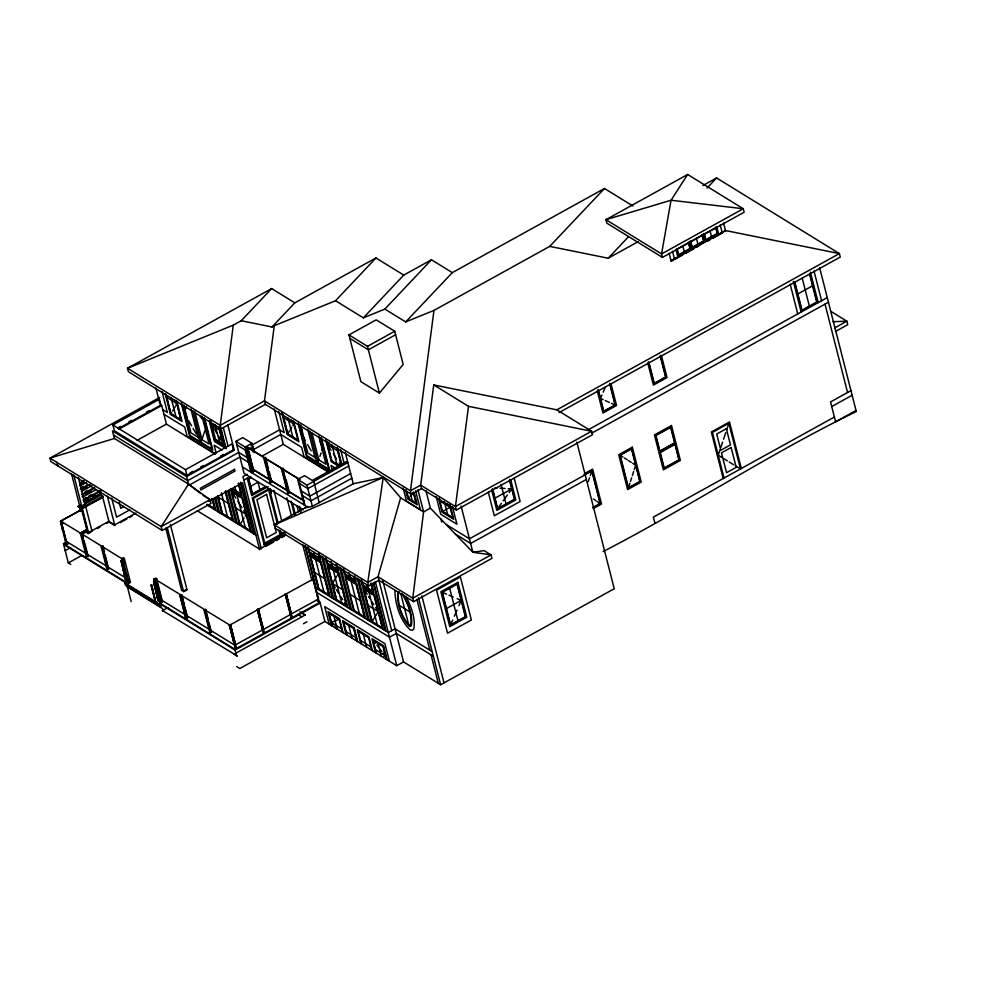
<?xml version="1.0" encoding="UTF-8"?>
<svg xmlns="http://www.w3.org/2000/svg" width="1000" height="1000" viewBox="0 0 1000 1000"><rect width="100%" height="100%" fill="white"/><g stroke="black" fill="none" stroke-linecap="round" stroke-linejoin="round"><path stroke-width="1.5" d="M62.538 530.4L60.5 521.112L66.075 544.4L67.787 544.087M61.9 520.975L60.5 521.225M66.075 544.4L67.787 543.962M632.95 206.038L604.462 188.487L452.312 272.625L431.463 259.775L403.75 275.1L375.95 257.975L294.812 302.85L271.65 288.575L241.238 320.737L233.287 325.138L220.225 425.35L226.062 448.587L214.475 441.45L209.288 421.112M375.95 257.975L335.525 300.738L274.275 325.712L264.475 400.875L265.363 404.363L411.35 494.275L421.562 488.625L456.325 510.037L592.487 434.738L591.6 431.25L556.838 409.837L433.738 384.925L420.675 485.138L421.562 488.625M604.462 188.487L549.725 246.388L433.975 310.4L410.462 490.788L411.35 494.275M433.738 384.925L468.5 406.325L455.438 506.55L456.325 510.037M397.875 591.788C396.625 603.775 401.213 617.025 409.075 626.112L410.412 626.45L411.375 625.562C413.025 615.1 408.35 604.513 403.675 595.35M304.962 507.912L312.238 506.438L353.237 483.762L383.212 477.475L400.625 497.8L378 576.775L391.7 630.662M590.312 475.55L591.788 470.925L584.225 475.112M628.45 487.8L620.15 455.238L631.5 448.963L639.8 481.525L628.45 487.8L629.913 483.212M630.513 481.325L631.663 477.725M632.35 475.575L633.612 471.637M634.237 469.663L635.65 465.238L632.612 463.275M588.275 481.675L589.575 477.75M720.013 449.837L718.225 455.238L721.988 457.55M720.837 447.388L722.575 442.15M723.55 439.225L725.738 432.688M726.65 429.913L728.863 423.312L712.4 432.413L724.038 478.05M185.025 410.863L184.275 413.062L186.637 417.163M185.688 408.913L186.6 406.225M197.675 436.438L200.987 442.225L202.037 439.125M202.438 437.975L203.575 434.637M203.888 433.688L204.913 430.675M205.575 428.738L206.287 426.613L204.025 422.663M302.3 429.888L301.137 433.3L305.238 440.462M314.188 456.075L317.85 462.463L318.988 459.125M319.887 456.463L321.075 452.962M321.987 450.288L323.15 446.863L319.762 440.925M601.938 395.05L600.5 398.45L603.112 399.613M603.15 392.188L605.4 386.9M450.6 624.85L465.35 616.688L457.05 584.138L442.3 592.288L450.6 624.85L452.675 620.05M454.35 616.188L457 610.087M458.913 605.688L461.2 600.413L457.113 598.663M213.525 427.65L212.125 425.312L212.638 424.137M175.95 405.4L176.812 403.562L174.587 400.037M229.412 625.638L230.212 624.575L236.112 647.688L235.525 648.713L229.412 625.638L230.212 624.575M235.3 648.75L235.888 647.725L230 624.612M297.825 440.075L287.775 433.9L289.587 430.788M290.375 429.45L291.762 427.075M292.825 425.25L293.675 423.8L291.45 420.275M327.663 444.738L329.05 442.362M335.262 587.9L332.463 583.462L333.625 581.475M334.062 580.725L335 579.15M335.925 577.6L336.65 576.35M337.312 575.25L338.312 573.538M242.15 521.188L240.175 524.438L250.387 530.725L242.087 498.162L231.875 491.875L235.912 498.237M242.825 520.075L244.075 518M245.212 516.138L246.238 514.438L243.8 510.625M372.163 621.638L363.862 589.075L374.075 595.363L382.375 627.925L372.163 621.638L373.562 619.312M374.15 618.35L374.888 617.137M375.737 615.737L376.525 614.438M377.125 613.462L378.225 611.65L375.613 607.537M172.488 411.075L173.438 409.525M174.163 408.338L175.263 406.538M176.838 401.125L182.025 421.475L170.438 414.338L171.525 412.65M687.65 174.488L671.05 200.25L661.562 253.925L662.45 257.413L744.15 212.225L743.263 208.738L687.65 174.488L605.95 219.675L606.838 223.162L662.45 257.413M125.787 580.837L121.163 560.788L125.787 580.837L126.425 580.487L121.163 560.788M151.675 584.8L156.175 604.35L151.387 584.612M158.1 600.837L153.613 581.325L158.1 600.837L158.75 600.487L153.8 581.425M126.075 581.013L121.45 560.975M492.725 489.162L497.675 508.6L501.438 503.325M503.2 500.863L507.325 495.075M509.2 492.45L511.75 488.888L508.237 488.663M379.412 393.088L403.175 364.412L394.725 331.262L376.188 319.85L348.95 334.9L360.875 381.662L379.412 393.088L367.488 346.325L348.95 334.9M412.663 493.6L413.45 492.675L416.125 503.137L408.4 498.387L409.275 497.362M410.213 496.337L411.675 494.637M241.238 320.737L272.013 326.975L294.812 302.85M335.525 300.738L363.338 317.863L403.75 275.1M363.338 317.863L384.85 309.088L431.463 259.775M384.85 309.088L405.7 321.925L452.312 272.625M549.725 246.388L608.188 258.225L628.337 236.912M707.025 188.05L716.575 177.95L839.375 253.588L840.275 257.075L559.087 412.575M399.3 591.862L398.462 592.638C397.3 603.987 401.587 616.475 408.837 625.212L410.788 624.712C412.188 613.787 407.575 602.475 401.763 593.375M444.375 510.487L442.625 511.512L452.675 517.688M445.3 509.963L447.337 508.775M448.25 508.237L450 507.225L446.987 503.275M725.362 230.512L671.038 260.788L725.675 230.575M271.65 288.575L127.537 368.263L128.425 371.75L221.112 428.837L265.363 404.363M272.013 326.975L274.275 325.712M159.662 397.463L50 458.113L50.888 461.6L162.2 530.462L211 503.475L210.012 499.637L188.562 484.137L114.4 438.475L112.475 430.913L186.625 476.587L188.85 485.3L239.913 457.062L248.412 462.3M112.9 424.95L185.512 469.663L232.037 443.938L233.512 449.75L186.988 475.487L114.388 430.763L112.9 424.95L159.425 399.225L160.912 405.037L118.375 428.562M117.925 427.9L120.65 426.4M128.825 421.875L131.537 420.375M146.525 412.088L149.25 410.588M118.963 429.137L161.688 405.513L166.425 424.113L215.113 454.1M137.05 440.363L166.425 424.113M80.15 482.762L84.075 480.588M83.438 481.725L79.513 483.9L80.037 485.938L86.575 482.312M81.975 484.075L84.6 482.625M80.875 487.875L83.5 486.425M88.1 484.663L80.25 489.012L80.925 489.425L90.087 484.363M82.075 490.325L87.312 487.425M81.438 491.463L91.912 485.662M84.913 491.95L87.525 490.5M81.65 494.538L94.75 487.287M82.325 494.95L94.113 488.438M86.1 494.4L91.337 491.5M95.938 489.738L82.85 496.987L82.175 496.562M83.7 498.913L86.312 497.463M88.938 496.025L91.55 494.575M83.062 500.05L100.087 490.637M99.45 491.788L83.737 500.475L84.262 502.512L101.275 493.088L100.763 491.062M84.887 501.362L88.812 499.2M92.75 497.025L95.363 495.575M84.9 502.537L99.725 494.338L102.812 496.25L103.038 497.113L81.475 509.038L78.162 506.262L80.862 504.775M367.488 346.325L394.725 331.262M78.537 506.45L79.675 505.825L81.988 507.25L73.787 475.087M78.388 507.137L81.088 505.65M78.775 507.375L83.238 505.25M84.188 504.487L101.213 495.075M80.85 507.875L85.388 505.363L84.462 504.688M78.162 506.262L81.25 508.162L102.812 496.25L99.725 494.338L99.95 495.213L100.1 494.525M81.088 508.8L103.038 497.113M395.613 334.75L368.375 349.812L349.837 338.387M61.137 521.337L66.25 541.4L61.137 521.337L81.263 533.6L86.375 553.663L66.25 541.4M303.225 509.787L244.062 473.35L235.912 441.375L242.725 437.6L251.988 443.312L254.387 452.7M702.95 185.487L716.575 177.95M80.037 533.3L86.762 529.587M80.113 533.35L86.838 529.637M190.025 472.9L192.7 471.425M200.7 467L203.375 465.525M220.725 455.925L223.4 454.45M70.812 564.425L68.325 562.9L63.438 543.713L67.362 541.538M80.463 534.3L85.712 531.4L88.025 532.825L108.875 521.3L114.663 524.862L135.95 513.088M66.237 542.987L63.625 544.438L126.3 583.05L125.175 583.675L159.787 604.987L160.925 604.362L235.1 650.05L320.2 602.987L316.925 600.363L320.012 602.263L324.9 621.45L396.737 665.688L403.55 661.925L440.625 684.75L614.225 588.75L576.838 442.05M83.275 533.575L85.887 532.125L88.212 533.55L90.9 532.062M186.625 476.587L234.288 450.225L227.763 424.637M129.825 509.85L116.587 517.163L111.713 498.05M97.275 528.538L99.9 527.087M106.438 523.475L109.062 522.025L114.85 525.588L107.375 496.25M235.912 441.375L245.188 447.075L251.988 443.312M250.987 445.637L279.575 429.825L284.212 432.675L278.9 411.85M65.213 550.688L70.625 547.7M247.213 449.938L246.075 450.562L236.8 444.862M249.475 448.688L252.875 446.8M120.175 522.65L126.825 518.975M129.488 517.5L132.15 516.025M253.538 449.538L280.763 434.475L301.625 447.325L303.988 456.625L328.237 471.562M608.188 258.225L638.15 241.663M68.325 562.9L81.85 555.425M261.5 456.413L283.288 444.363L329.137 472.6M106.9 566.438L101.9 546.312L81.988 534.05L87.1 554.1M101.3 547L102.975 546.213L101.3 547L107 569.388L108.562 568.525M264.262 457.825L269.9 479.913L252.812 469.387L247.175 447.3L264.475 457.7L247.4 447.188L253.025 469.275L270.113 479.8M266.325 460.438L265.6 457.562L263.85 458.4L270.188 482.887L271.825 481.987L271.087 479.113M264.962 458.25L282.137 468.575L264.962 458.25L270.6 480.35L287.55 490.788L281.925 468.7M247.037 474.35L242.95 476.613L261.363 548.85M243.85 480.1L249.975 476.712M250.875 477.212L248.325 478.625L252.325 494.312L266.363 486.55M251.137 477.4L248.675 478.75L252.537 493.875L266.05 486.388M208.962 501.375L242.587 482.788L259.662 549.788M250.6 486.312L257.975 482.238L259.988 490.075M281.5 469.263L283.25 468.438L281.5 469.263L287.85 493.762L289.475 492.863L286.175 479.925M304.025 500.938L288.25 491.225L282.625 469.125L299.913 479.538M130.5 582.65L124.312 558.375L123.263 557.725L121.7 558.587L127.975 582.913L128.95 583.513L122.762 559.237L102.625 546.763L107.737 566.812M122.762 559.237L124.312 558.375M270.6 480.35L287.762 490.675M673.462 260.087L671.175 261.363L669.1 253.238M682.788 254.938L674.613 259.462L672.537 251.337M685.512 253.438L693.675 248.912M696.4 247.413L699.125 245.9M707.288 241.388L710.013 239.875M712.738 238.375L722.275 233.1L720.2 224.975M268.038 486.625L251.688 495.662L247.25 478.212M297.7 479.425L304.513 475.662L312.238 480.425L346.275 461.6L347.825 462.55L306.975 485.138L297.7 479.425L304.225 505.012M299.725 482.287L298.6 482.912L307.863 488.625L348.713 466.037M288.25 491.225L302.925 500M124.987 582.95L159.6 604.263L160.738 603.638L161.325 605.962L160.188 606.587L125.575 585.275L124.987 582.95L126.125 582.325L126.3 583.05M127.8 582.188L129.35 581.325L130.325 581.925L128.763 582.788L127.7 582.137M125.575 585.275L126.713 584.65M160.175 602.75L154.1 578.913L155.662 578.05L156.625 578.638L162.512 601.75L160.95 602.612L159.987 602.025M156.625 578.638L155.062 579.5L154.1 578.913M350.637 473.587L309.788 496.188L301.3 490.95M351.825 478.237L310.975 500.838L302.475 495.6M425.887 490.513L430.375 508.162L472.875 552.263L484.1 550.6L491.05 554.875L491.95 558.362L413.65 601.663L378.888 580.262L368.675 585.913L367.788 582.425L274.325 524.862L307.688 506.413M281.788 533.737L284.35 532.325M264.137 544.487L285.087 532.913M284.862 534.362L264.438 545.65L252.288 497.987L269.312 488.575L278.175 523.375M285.688 534.562L259.475 549.062L197.25 510.737M184.775 591.2L187.05 589.95M265.45 546.587L273.625 542.075M276.35 540.562L279.062 539.062M281.788 537.55L284.513 536.05M180.588 594.775L185.588 614.9L161.513 600.075L156.4 580.013L180.588 594.775L185.7 614.837M185.087 608.1L187.55 617.788L185.987 618.65L179.988 595.462L181.663 594.675L184.325 605.125M209.812 629.688L186.312 615.337L181.312 595.225L186.425 615.275M162.537 610.625L167.987 607.625M556.838 409.837L839.375 253.588L725.05 230.45M187.55 617.788L185.875 618.575L179.988 595.462M204.587 609.688L209.7 629.738M204.088 610.312L205.775 609.525L204.088 610.312L209.913 632.775L211.475 631.9L209.913 632.775M797.837 293.962L812.588 285.8M609.738 383.9L615.1 404.963L603.763 411.238L598.325 389.925M430.375 508.162L423.575 511.925L412.762 598.175L413.65 601.663M205.425 610.075L210.425 630.188L234.488 645.013L229.488 624.9L235.525 648.713M257.438 609.438L258.412 609.837L257.438 609.438L263.325 632.55L264.125 633.038L258.375 609.3L285.225 594.45L290.413 614.55L263.562 629.4L258.45 609.35M285.35 594L286.325 594.4L292.038 617.6L291.238 617.112L285.35 594L286.137 594.5L292.038 617.6M230.463 624.738L257.387 609.938L262.5 629.987L235.575 644.788L230.463 624.738L235.65 644.837M286.288 593.862L313.087 579.125L318.2 599.188L291.4 613.913L286.363 593.913M587.875 429.975L827.25 297.6M591.613 433.212L828.438 302.25M495.012 498.137L511.75 488.888M291.238 617.112L292.213 617.5M160.738 603.638L234.913 649.325L320.012 602.263M233.6 654.4L305.125 615.013L299.862 611.763M497.675 508.6L514.412 499.35L509.462 479.913M126.7 586.512L162.475 608.55L163.062 610.875L162.3 610.4L237.262 655.987L234.163 654.087M834.587 327.975L846.85 321.2L847.738 324.688L835.475 331.463M303.463 623.725L306.863 621.838M584.45 473.65L592.625 469.137L601.512 504.025L593.35 508.537M584.05 474.875L592 470.475L600.438 503.612L593.825 507.275M585.188 474.8L469.45 538.8L445.988 524.35M324.9 621.45L239.8 668.512L236.713 666.6M586.375 479.45L470.637 543.462L455.275 534M659.65 451.475L674.963 443M659.875 452.35L675.188 443.875M592.513 507.663L600.087 503.488L591.788 470.925M446.45 608.575L461.2 600.413M850.962 390.613L830.537 401.912L835.6 421.788L856.025 410.5M831.725 406.562L852.15 395.262M834.388 417.025L653.325 517.15L654.912 522.913M603.075 551.575C688.875 507.362 769.425 453.688 856.287 411.538L819.663 267.825M274.325 524.862L383.212 477.475L367.788 582.425L378 576.775L412.762 598.175L491.05 554.875L472.875 552.263L461.1 506.062M333.175 624.75L331.35 622.475L332.475 622M333.237 621.675L334.55 621.125M335.588 620.688L336.587 620.262M384.05 656.363L385.425 655.775L383.188 652.987M233.287 325.138L127.537 368.263L220.225 425.35L264.475 400.875L410.462 490.788L420.675 485.138L455.438 506.55L591.6 431.25L468.5 406.325M405.7 321.925L433.975 310.4M337.438 619.9L339.025 619.362L328.988 613.175L332.238 625.962M114.4 438.475L50 458.113L161.225 526.625L162.2 530.462M832.987 321.7L846.85 321.2L830.9 311.375M494.8 487.825L497.25 487.975M499.963 488.15L505.15 488.475M442.3 592.288L446.625 594.15M448.988 595.163L453.2 596.975M605.3 400.588L609.35 402.4M611.462 403.338L615.1 404.963M723.7 458.6L727.35 460.85M729.212 462L733.55 464.675M735.238 465.712L740.487 468.95L728.863 423.312M439.963 501.037L450.2 507.35M283.625 417.612L293.675 423.8M327.463 444.613L337.7 450.913M400.625 497.8L423.575 511.925L417.95 489.862M339.338 465.65L331.8 461.012L326.9 441.775M339.513 466L331.688 461.188L326.7 441.6M339.05 466.463L331.325 461.7L325.775 439.9M336.125 468.575L330.975 465.4L332.325 470.712M265.6 457.562L268.4 468.988M166.775 397.375L177 403.675L180.963 419.837L170.925 413.65L166.025 394.425M212.125 425.312L219.7 429.975L223.15 444.137L215.763 439.588M282.625 469.125L299.7 479.65M247.225 457.65L238.725 452.413L187.662 480.65L113.513 434.988M160.138 404.562L161.688 405.513M232.738 449.275L234.288 450.225M162.725 409.588L167.35 412.438L162.037 391.6M163.9 414.237L184.762 427.075L187.125 436.375L215.2 453.675M221.938 449.975L214.112 445.15L216.137 453.125M271.825 481.987L270.238 476.163M242.438 466.95L307.938 507.287M232.125 488.587L241.05 494.1L238.363 483.512M232.05 488.787L241.325 494.5L238.412 483.088M230.362 488.488L242.125 495.737L239.163 484.1M275.225 528.35L368.675 585.913M399.412 605.462L409.837 611.888M345.062 574.062L355.1 580.25L354.325 577.225M228.3 503.4L218.263 497.212L222.413 513.488L232.45 519.675L225.287 491.562M236.025 508.15L246.238 514.438M346.1 578.138L356.138 584.325L364.438 616.875L354.4 610.688M203.062 495.35L210.012 499.637L161.225 526.625L188.562 484.137L200.613 493.462M209.65 505.625L214.662 508.713L212.025 498.363M207.113 504.312L214.938 509.125L212.25 498.587M206.725 504.812L255.925 535.112M314.713 572.537L324.738 578.7M332.463 583.462L342.5 589.637M350.25 594.412L360.288 600.6M368.013 605.35L378.225 611.65M432.175 651.612L395.1 628.787L388.288 632.55L315.688 587.837M313.087 579.125L318.125 599.138M433.363 656.275L396.287 633.438L389.475 637.2L316.875 592.487M346.65 605.925L336.6 599.738L328.312 567.175L338.35 573.362L346.65 605.925L344.513 602.525M358.338 631.25L368.375 637.438M376.275 653.075L373.013 640.288L383.05 646.475L386.312 659.262M331.35 622.475L341.4 628.663M346.025 631.512L356.075 637.7M360.7 640.55L370.75 646.737M375.375 649.587L385.425 655.775M301.137 612.438L305.125 615.013M100.6 492.675L101.275 493.088M297.738 614.312L301.688 616.75M84.25 504.712L85.412 505.425M264.3 632.938L263.5 632.45L257.613 609.338M181.525 589.913L183.45 591.1L186.863 589.225L170.35 524.45M181.663 594.675L187.438 617.712M181.2 595.288L204.7 609.625M205.312 610.138L229.488 624.9M121.862 558.938L123.588 561.413M121.912 559.138L122.688 559.612M154.325 579.475L155.1 579.95M123.05 561.025L122.275 560.55L122.625 561.225M155.512 581.562L154.2 578.975M153.613 581.325L158.4 601.013M86.988 554.163L107.013 566.375M107.625 566.875L127.75 579.138M159.963 599.05L159.188 598.575L160.138 599.738M127.1 579.388L127.875 579.875L126.175 573.475L127.638 579.2M161.55 601.163L162.512 601.75M108.75 569.25L105.138 555.087M86.55 557.4L80.65 534.288L82.212 533.425L83.475 537.975M63.438 543.713L126.125 582.325M620.15 455.238L622.962 457.062M624.412 457.987L627.337 459.875M628.55 460.662L631.25 462.4M593.325 498.975L596.112 500.838M597.188 501.55L600.087 503.488M373.013 640.288L375.35 643.213M376.875 645.125L378.612 647.275M379.9 648.888L381.838 651.3M334.412 626.3L336.538 628.95M327.738 445.037L331.062 450.262M333.375 453.9L336.55 458.875M339.137 462.95L340.5 465.075M237.838 501.262L241.938 507.7M363.862 589.075L367.2 594.312M368.587 596.512L370.087 598.85M371.9 601.712L373.762 604.637M336.325 589.575L338.55 593.1M340.763 596.6L342.713 599.688M122.825 505.925L123.387 506.838L120.738 508.3L119.213 502.312M214.288 428.913L216.887 433.275M218.588 436.1L221.012 440.163M222.463 442.587L226.062 448.587M307.638 444.637L311.212 450.887M200.012 415.65L201.95 419.038M188.725 420.825L191.6 425.838M193.05 428.375L196.188 433.85M406.05 596.312C410.825 606.312 415.838 617.762 413.75 629.038L412.337 630.337L410 629.763C399.925 619.825 395.425 604.812 394.875 590.913M825.025 304.125L847.55 392.5M813.988 270.963L821.575 300.738M810.387 272.1L818.175 302.613M809.8 273.6L817.1 302.213L801.775 310.688L794.488 282.062M809.575 273.962L816.737 302.087L801.988 310.238L794.825 282.125M802.2 278.038L809.362 306.163M793.375 281.512L801.15 312.025M790.163 284.15L797.75 313.913M723.575 223.113L725.638 231.238M716.85 227.075L718.625 234.05L677.788 256.65L676 249.675M715.825 226.875L717.562 233.65L705.638 240.238L703.913 233.463M710.05 230.85L711.525 236.663M703.238 234.613L705.013 241.588M702.212 234.4L703.938 241.188L692.025 247.775L690.3 240.987M696.425 238.375L697.913 244.188M689.625 242.138L691.4 249.112M688.6 241.938L690.325 248.713L678.413 255.3L676.688 248.525M741.338 468.475L729.488 421.975L711.325 432.013L723.188 478.525M682.812 245.9L684.287 251.713M661.413 355.55L667.025 377.575L653.413 385.112L647.8 363.075M660.4 355.375L665.962 377.175L654.038 383.762L648.487 361.962M660.225 355.975L665.6 377.038L654.25 383.312L648.888 362.25M610.925 383.475L616.538 405.5L602.925 413.038L597.3 391M609.9 383.3L615.462 405.1L603.55 411.688L597.987 389.888M514.2 478.2L520.138 501.488L494.325 515.763L488.263 492.013M510.65 479.538L515.837 499.888L496.838 510.387L491.65 490.05M509.65 479.4L514.775 499.475L497.463 509.05L492.35 488.975M501.037 484.35L506.037 503.975M452.488 506.788L456.95 524.25L440.725 514.25L436.275 496.788M450.037 504.8L453.738 519.325L442.15 512.188L438.812 499.113M449.237 504.237L452.938 518.1L442.512 511.675L439.2 498.05M444.312 501.512L447.65 514.6M441 519.188L441.725 522.038M449.675 588.212L457.975 620.775M415.575 490.775L420.4 509.7L406.5 501.138L403.162 488.038M414.225 493.15L417.188 504.775L407.925 499.075L405.7 490.35M413.462 492.075L416.388 503.55L408.275 498.55L406.087 489.95M410.262 492.9L412.262 500.763M406.5 490.913L408.4 498.387M421.85 595.862L444.025 682.875M418.438 597.725L440.625 684.75M416.887 599.288L429.862 650.188M431.037 654.837L438.3 683.325M400.788 593.638L408.837 625.212M382.887 580.875L403.55 661.925M345.225 452.362L353.237 483.762M375.312 581.65L396.737 665.688M340.7 449.9L344.113 463.3M373.762 583.212L385.975 631.125M373.375 582.975L385.588 630.887M337.725 448.488L341.8 464.475M337.125 448.025L341.35 464.6M383.438 629.562L374.55 594.675L362.788 587.438L371.688 622.325M336.938 447.962L341.475 465.712M371.712 584.113L373.938 592.825L362.35 585.7L360.863 579.888M370.95 583.038L373.137 591.6L362.7 585.175L361.613 580.9M370.938 583.638L372.863 591.188L362.825 585.013L361.662 580.475M389.4 661.162L384.95 643.725L324.712 606.625L329.15 624.062M387.088 659.737L383.525 645.788L371.938 638.65L375.5 652.6M331.987 445.112L336.825 464.1M386.5 659.388L383.175 646.3L372.738 639.875L376.075 652.962M367.075 585.075L367.85 588.1M368.963 592.225L377.262 624.775M378.025 643.388L381.287 656.175M358.688 578.975L369.363 620.9M321.25 437.463L329.663 470.475L306.488 456.2L298.075 423.2M357.137 578.025L367.825 619.938M320.875 437.912L328.862 469.237L306.85 455.688L298.863 424.35M354.688 576.075L356.175 581.888L344.588 574.75L343.1 568.938M365.5 618.513L356.613 583.638L345.025 576.5L353.925 611.375M318.775 436.075L325.962 464.275L318.812 459.875L312 433.113M354.275 576.375L355.363 580.662L344.938 574.237L343.9 569.538M372.413 650.7L368.85 636.75L357.262 629.612L360.825 643.562M371.825 650.35L368.488 637.263L358.062 630.837L361.587 644.038M348.925 572.625L350.075 577.163M351.037 580.938L359.412 613.787M363.35 634.338L366.613 647.138M309.862 431.125L317.85 462.463M307.762 429.3L314.962 457.5L307.812 453.1L300.625 424.913M340.913 568.038L351.6 609.95M339.35 567.075L350.037 608.987M357.738 641.663L354.175 627.712L342.587 620.575L346.15 634.525M357.15 641.3L353.812 628.225L343.387 621.8L346.725 634.888M356.962 641.188L353.7 628.4L343.663 622.212L346.912 635M336.9 565.125L338.375 570.938L326.8 563.8L325.312 557.987M347.713 607.562L338.825 572.675L327.238 565.538L336.125 600.425M336.125 564L337.575 569.7L327.15 563.288L326.062 559M336.15 564.763L337.312 569.3L327.275 563.112L326.112 558.575M313.788 481.375L319.188 502.6M348.675 625.3L351.938 638.1M331.138 561.663L332.287 566.2M333.325 570.275L341.625 602.825M293.7 421.375L298.888 441.725L287.3 434.588L281.75 412.788M292.913 420.838L298.087 440.487L287.663 434.062L282.288 412.975M306.975 485.138L312.387 506.362M343.05 632.625L339.5 618.675L327.912 611.538L331.475 625.487M287.962 418L292.8 436.987M323.125 557.075L333.812 599M342.475 632.263L339.137 619.188L328.713 612.762L332.05 625.85M321.587 556.125L332.262 598.05M319.163 554.188L320.637 560.013L309.05 552.875L307.575 547.062M329.95 596.613L321.062 561.737L309.5 554.612L318.387 589.5M318.75 554.5L319.837 558.775L309.413 552.35L308.312 548.075M282.875 414.663L287.775 433.9M318.412 553.837L319.575 558.362L309.525 552.188L308.762 549.163M334 616.263L337.262 629.062M299.363 483.387L305 505.487M313.775 552.25L314.55 555.275M315.575 559.338L323.875 591.9M299.837 506.775L300.975 511.238M274.262 408.988L283.288 444.363M299.05 506.2L300.575 512.2M297.025 505.875L298.562 511.925M305.387 546.15L316.075 588.075M305 545.913L319.425 602.513M292.45 503.162L295.5 515.163M302.712 544.6L311.938 580.775M282.838 469.012L288.463 491.1M290.963 501.15L294.425 514.712M286.9 497.925L291.425 515.662M269.262 471.925L270.363 476.238M273.962 490.312L281.775 521M265.175 458.137L270.438 478.75M270.375 488.975L271.413 493.038M280.038 530.688L281.163 535.075M277.4 524.125L268.675 489.913L253.363 498.387L264.775 543.15L280.087 534.675L278.938 530.163M251.75 447.425L252.9 451.962M285.525 593.913L291.413 617.013M248.337 449.312L247.75 446.987L246.612 447.612L252.838 472.038M248.725 450.825L251.45 461.525M251.812 462.938L253.975 471.4L251.7 472.663L245.188 447.075M245.3 450.087L250.925 472.188M241.038 483.075L253.988 533.925M240.487 482.2L253.6 533.688M251.462 532.362L242.562 497.475L230.812 490.238L239.7 525.112M223.45 428.162L228.012 446.025M220.275 427.812L225.25 447.362L214.825 440.938L209.838 421.362M234.788 486.413L235.95 490.95M236.988 495.025L245.287 527.575M218.988 427.188L223.412 444.55L215.65 439.762L210.812 420.812M218.738 426.838L223.15 444.137M215.087 424.725L219.462 441.863M228.837 490.175L237.387 523.688M258.225 609.925L264.125 633.038M227.675 490.725L235.837 522.737M225.75 490.788L233.525 521.312M225.425 491.463L232.725 520.087L222.3 513.663L217.688 495.588M204.775 418.725L212.8 450.225L189.625 435.962L181.213 402.95M204.013 417.663L212 449L189.988 435.438L182 404.1M202.013 416.2L209.1 444.025L201.962 439.625L194.775 411.425M221.4 492.9L227.438 516.587M217.488 496.737L221.938 514.175M215.662 497.2L219.625 512.75M193 410.887L200.987 442.225M214.475 497.725L218.05 511.788M190.912 409.05L198.1 437.25L190.95 432.85L183.863 405.025M212.775 498.725L215.738 510.363M176.238 400.662L181.225 420.25L170.8 413.825L165.812 394.263M176.062 400.6L180.963 419.837M171.038 397.512L175.938 416.75M234.913 649.325L236.688 656.3M185.512 469.663L186.988 475.487M165.263 393.988L170.438 414.338M155.912 388L159.75 403.05M205.65 609.45L208.438 619.975M209.075 622.875L211.537 632.562M167.325 527.837L183.637 591.838M165.787 528.162L181.713 590.638M154.963 579.45L160.95 602.612M159.6 604.263L160.188 606.587M151.312 585.312L156.175 604.35M151.025 585.138L155.875 604.163M123.25 562.013L124.35 566.312M127.475 587L131.2 601.625M102.65 496.875L109.062 522.025M102.85 546.138L104.5 552.188M78.312 477.587L92.037 531.438M82.225 508.175L88.637 533.312M81.8 508.413L88.212 533.55M82.013 510.962L86.463 528.2M81.25 508.162L81.475 509.038M71.475 473.663L79.675 505.825M79.488 506.987L80.575 511.287M85.712 531.4L85.887 532.125M84.113 540.887L88.225 556.613M56.95 462.4L57.838 465.887M61.9 520.862L62.663 523.962M65.888 543.55L67.613 543.237L65.888 543.55M235.7 647L235.125 648.025L235.7 647M81.65 509.538L61.5 520.675L81.725 509.575M234.488 469.363L200.362 488.225L200.763 490L234.925 471.1L234.488 469.363M87.925 555.812L86.363 556.675L87.925 555.812M743.263 208.738L661.562 253.925L605.95 219.675L671.05 200.25L743.263 208.738M688.487 242.763L677.138 249.037L678.625 254.85L689.963 248.575L688.487 242.763M702.1 235.238L690.75 241.513L692.237 247.325L703.587 241.05L702.1 235.238M715.713 227.712L704.375 233.988L705.85 239.8L717.2 233.525L715.713 227.712M266.588 494.387L256.938 499.725L266.637 537.8L276.288 532.475L266.588 494.387M187.25 616.987L185.688 617.85L187.25 616.987M263.312 631.725L264.113 632.212L263.312 631.725M291.225 616.287L292.025 616.775L291.225 616.287M632.337 447.175L618.725 454.7L627.612 489.588L641.225 482.062L632.337 447.175M671.488 425.525L654.463 434.938L663.35 469.825L680.375 460.412L671.488 425.525M631.712 448.512L619.8 455.112L628.237 488.25L640.15 481.65L631.712 448.512M670.85 426.863L655.537 435.337L663.988 468.475L679.3 460L670.85 426.863M670.65 427.312L655.9 435.475L659.862 451.025L674.613 442.863L670.65 427.312M674.975 444.325L660.225 452.475L664.188 468.025L678.95 459.875L674.975 444.325M726.338 428.688L716.7 434.025L720.825 450.225L730.475 444.888L726.338 428.688M460.4 576.975L436.575 590.15L447.537 633.175L471.362 619.987L460.4 576.975M457.887 582.337L440.863 591.763L449.762 626.638L466.775 617.225L457.887 582.337M457.262 583.688L441.938 592.163L450.387 625.3L465.7 616.825L457.262 583.688M731.137 447.5L721.488 452.825L726.55 472.675L736.2 467.35L731.137 447.5M242.213 497.987L231.612 491.463L240.062 524.6L250.662 531.125L242.213 497.987M320.7 562.25L310.3 555.85L318.75 588.987L329.15 595.388L320.7 562.25M338.462 573.188L328.038 566.775L336.488 599.913L346.912 606.325L338.462 573.188M356.262 584.15L345.825 577.725L354.275 610.862L364.7 617.288L356.262 584.15M374.188 595.2L363.6 588.663L372.038 621.8L382.638 628.337L374.188 595.2M320.588 562.425L310.562 556.25L318.863 588.812L328.888 594.975L320.588 562.425"/></g></svg>
